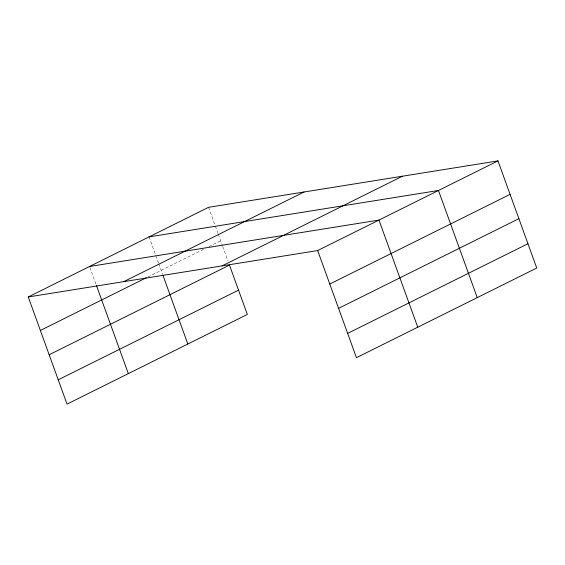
<?xml version="1.0" encoding="UTF-8"?>
<svg xmlns="http://www.w3.org/2000/svg" width="565" height="565" viewBox="0 0 565 565"><rect width="100%" height="100%" fill="white"/><g stroke="black" fill="none" stroke-linecap="round" stroke-linejoin="round"><path stroke-width="0.42" stroke-dasharray="2.83 2.12" d="M147.861 276.991L203.449 249.349M208.93 246.623L220.668 240.782M208.556 207.313L215.053 225.273M215.35 226.092L218.012 233.437M218.309 234.256L222.433 245.648M222.723 246.46L228.006 261.044M149.054 236.897L155.552 254.857M155.848 255.677L158.511 263.029M158.807 263.841L162.635 274.428M89.849 267.302L96.057 284.449"/><path stroke-width="0.85" d="M28.25 296.971L208.556 207.313L497.97 160.891L536.75 268.029L356.444 357.687L317.664 250.556L28.25 296.971L67.03 404.109L247.336 314.444L229.468 265.091L49.169 354.756M123.756 281.653L304.062 191.994M40.369 330.447L146.293 277.768M222.158 265.875L402.464 176.209M317.664 250.556L497.97 160.891M58.23 379.8L238.536 290.135M329.783 284.033L510.089 194.367M338.583 308.342L518.882 218.676M347.652 333.385L527.95 243.72M149.054 236.897L438.468 190.483L477.248 297.614M89.553 266.489L378.967 220.075L417.754 327.206M162.932 275.233L187.834 344.036M96.354 285.269L128.333 373.62"/></g></svg>
